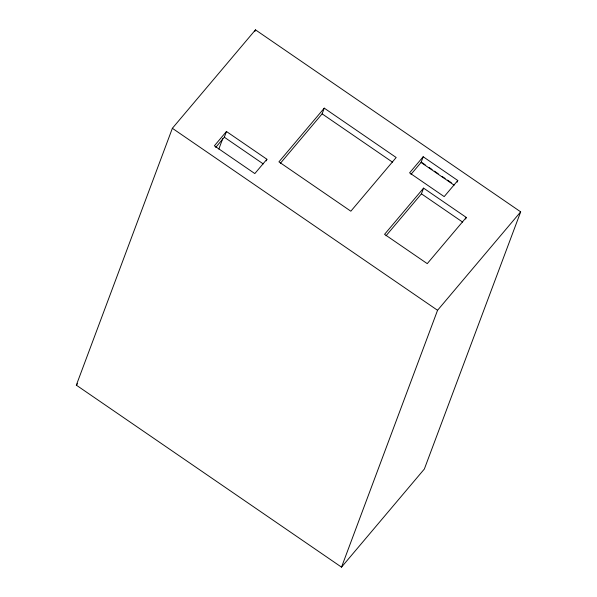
<?xml version="1.0" encoding="UTF-8"?>
<svg xmlns="http://www.w3.org/2000/svg" width="597" height="597" viewBox="0 0 597 597"><rect width="100%" height="100%" fill="white"/><g stroke="black" fill="none" stroke-linecap="round" stroke-linejoin="round"><path stroke-width="0.9" d="M76.326 385.155L172.369 128.295L255.479 29.85L520.674 211.845L424.363 469.018L341.521 567.15L76.326 385.155L77.528 383.744M254.822 31.596L255.479 29.85M218.838 149.063L222.741 138.608M215.689 147.429L224.323 137.206L226.457 131.497L266.911 159.257L266.299 160.884M280.366 163.317L322.119 113.855L324.253 108.147L396.177 157.504L350.842 211.196L278.926 161.847L324.253 108.147M410.997 174.369L421.049 162.459L423.183 156.75L457.795 180.503L457.183 182.137M386.02 235.778L421.437 193.824L423.572 188.115L466.272 217.42L465.66 219.047M341.521 567.15L437.556 310.291L520.674 211.845M226.457 131.497L214.368 145.817L254.822 173.578L266.911 159.257M423.183 156.75L409.587 172.861L444.19 196.614L457.795 180.503M423.572 188.115L384.55 234.337L427.251 263.635L466.272 217.42M421.355 162.168L425.191 164.802M429.034 167.436L432.101 169.541M434.407 171.123L438.243 173.757M442.086 176.391L445.153 178.496M447.459 180.078L451.295 182.712M421.049 162.459L454.123 185.152M322.119 113.855L392.505 162.16M421.437 193.824L462.615 222.077M224.323 137.206L263.247 163.914M172.369 128.295L437.556 310.291"/></g></svg>
